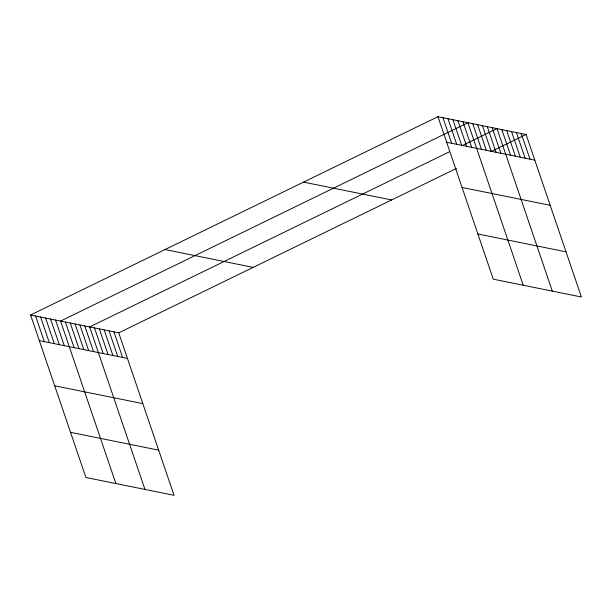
<?xml version="1.0" encoding="UTF-8"?>
<svg xmlns="http://www.w3.org/2000/svg" width="612" height="612" viewBox="0 0 612 612"><rect width="100%" height="100%" fill="white"/><g stroke="black" fill="none" stroke-linecap="round" stroke-linejoin="round"><path stroke-width="0.92" d="M30.6 314.996L118.728 332.829L174.045 495.322L85.917 477.49L30.6 314.996L437.955 116.678L526.083 134.51L581.4 297.004L493.272 279.171L437.955 116.678M448.994 151.998L89.643 326.946L144.96 489.439M461.792 145.763L496.998 128.627L552.315 291.113M118.728 332.829L456.468 168.399M490.878 151.646L526.083 134.51M446.683 142.298L534.804 160.13M462.052 187.463L550.18 205.303M303.529 182.124L391.657 199.956M477.896 233.998L566.024 251.838M165.026 249.551L253.154 267.383M39.321 340.624L127.449 358.456M54.697 385.79L142.826 403.622M70.541 432.324L158.669 450.157M521.233 133.531L529.961 159.151M516.39 132.544L525.111 158.171M511.54 131.565L520.269 157.192M506.698 130.585L515.419 156.213M501.848 129.606L510.569 155.226M492.155 127.64L500.876 153.268M487.305 126.661L496.034 152.289M482.463 125.682L491.184 151.309M477.612 124.703L486.333 150.322M472.77 123.716L481.491 149.343M523.237 285.23L467.92 122.737L60.565 321.063L115.882 483.557M462.924 121.727L471.645 147.354M457.929 120.717L466.658 146.345M452.941 119.707L461.662 145.335M447.946 118.697L456.667 144.317M442.95 117.688L451.671 143.307M113.878 331.849L122.607 357.477M109.035 330.87L117.756 356.498M104.185 329.891L112.906 355.511M99.335 328.912L108.064 354.532M94.493 327.925L103.214 353.552M84.8 325.966L93.521 351.594M79.95 324.987L88.671 350.607M75.1 324L83.829 349.628M70.258 323.021L78.979 348.649M65.407 322.042L74.136 347.67M55.57 320.053L64.291 345.673M50.574 319.043L59.295 344.663M45.579 318.033L54.307 343.653M40.591 317.016L49.312 342.643M35.595 316.006L44.316 341.634"/></g></svg>
